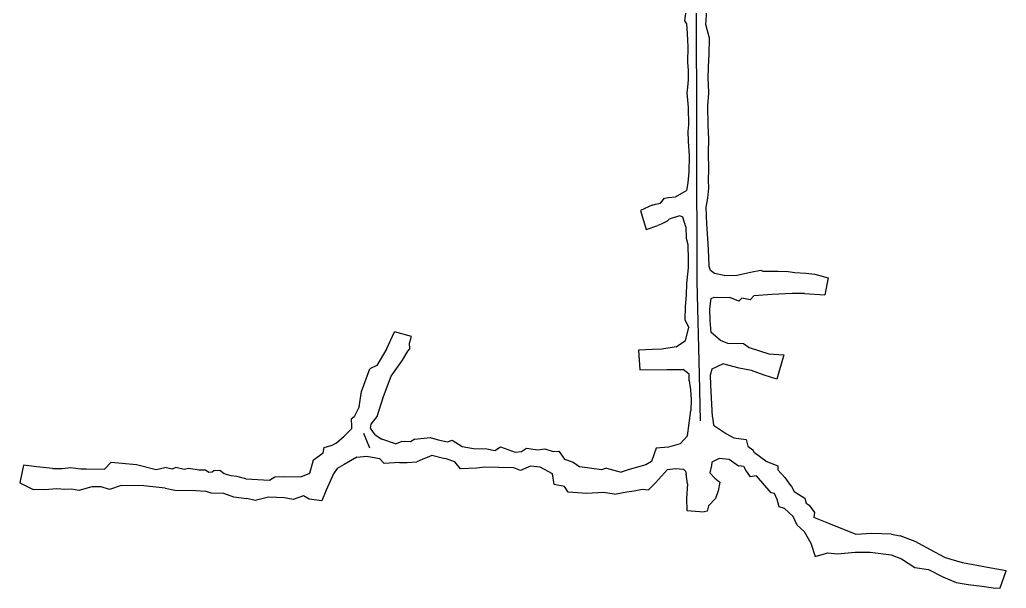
# Model space of a CAD drawing. Extents: x 539191 to 539403, y 4477602 to 4477860.
# Drawn here: x 539190.9 to 539403, y 4477602 to 4477724.1 of the extents above; entities that cross this region are included whole.
import ezdxf

# ---------------------------------------------------------------- set-up
doc = ezdxf.new("R2010")
doc.units = 0
doc.header["$MEASUREMENT"] = 0
doc.linetypes.add('DUZ', pattern=[500, 500])
doc.layers.add('GEOFENCE', color=80, linetype='DUZ')
doc.layers.add('KAT_1395', color=102, linetype='DUZ')

msp = doc.modelspace()

# ---------------------------------------------------------------- linework, layer by layer
at = {"layer": 'GEOFENCE', "linetype": 'Continuous'}
for p, q in [((539336.26, 4477747.55, 1397.11), (539336.48, 4477667.8, 1390.71)), ((539336.48, 4477667.8, 1390.71), (539336.95, 4477647.9, 1392.58)), ((539336.95, 4477647.9, 1392.58), (539337.19, 4477637.94, 1393.51))]:
    msp.add_line(p, q, dxfattribs=at)
at = {"layer": 'KAT_1395'}
for p, q in [((539334.06, 4477726.07, 1397.05), (539333.82, 4477723.87, 1396.91)), ((539338.41, 4477723.12, 1396.71), (539338.62, 4477726.12, 1397.12)), ((539333.82, 4477723.87, 1396.91), (539334.21, 4477723.28, 1396.66)), ((539334.21, 4477723.28, 1396.66), (539334.35, 4477721.21, 1396.45)), ((539339.19, 4477720.17, 1396.32), (539338.41, 4477723.12, 1396.71)), ((539334.35, 4477721.21, 1396.45), (539334.54, 4477718.31, 1396.03)), ((539334.54, 4477718.31, 1396.03), (539334.44, 4477714.99, 1395.47)), ((539339.12, 4477716.74, 1395.82), (539339.19, 4477720.17, 1396.32)), ((539338.97, 4477714.01, 1395.41), (539339.12, 4477716.74, 1395.82)), ((539334.44, 4477714.99, 1395.47), (539334.6, 4477713.19, 1395.18)), ((539338.92, 4477711.51, 1395.09), (539338.97, 4477714.01, 1395.41)), ((539334.6, 4477713.19, 1395.18), (539334.6, 4477711.24, 1395.12)), ((539334.6, 4477711.24, 1395.12), (539334.48, 4477709.62, 1395.02)), ((539338.96, 4477710.27, 1395.04), (539338.92, 4477711.51, 1395.09)), ((539339.02, 4477708.35, 1394.68), (539338.96, 4477710.27, 1395.04)), ((539334.48, 4477709.62, 1395.02), (539334.34, 4477708.44, 1394.76)), ((539334.34, 4477708.44, 1394.76), (539334.58, 4477705.25, 1394.3)), ((539338.84, 4477705.6, 1394.2), (539339.02, 4477708.35, 1394.68)), ((539338.88, 4477701.51, 1393.99), (539338.84, 4477705.6, 1394.2)), ((539334.58, 4477705.25, 1394.3), (539334.64, 4477701.55, 1394.12)), ((539334.64, 4477701.55, 1394.12), (539334.49, 4477700.13, 1393.73)), ((539339.06, 4477698.46, 1393.63), (539338.88, 4477701.51, 1393.99)), ((539334.49, 4477700.13, 1393.73), (539334.59, 4477698.04, 1393.51)), ((539334.59, 4477698.04, 1393.51), (539334.78, 4477694.9, 1393.16)), ((539338.97, 4477695.55, 1393.2), (539339.06, 4477698.46, 1393.63)), ((539334.78, 4477694.9, 1393.16), (539334.73, 4477691.43, 1392.71)), ((539339.01, 4477691.98, 1392.75), (539338.97, 4477695.55, 1393.2)), ((539334.73, 4477691.43, 1392.71), (539334.52, 4477689.12, 1392.26)), ((539338.94, 4477689.67, 1392.46), (539339.01, 4477691.98, 1392.75)), ((539334.52, 4477689.12, 1392.26), (539334.21, 4477687.44, 1392.27)), ((539339.05, 4477687.93, 1392.74), (539338.94, 4477689.67, 1392.46)), ((539331.88, 4477686.06, 1392), (539334.21, 4477687.44, 1392.27)), ((539338.81, 4477685.78, 1392.08), (539339.05, 4477687.93, 1392.74)), ((539326.86, 4477684.31, 1390), (539324.34, 4477683.12, 1389.5)), ((539326.86, 4477684.31, 1390), (539327.57, 4477684.47, 1390.75)), ((539327.57, 4477684.47, 1390.75), (539328.64, 4477684.7, 1391)), ((539328.64, 4477684.7, 1391), (539329.49, 4477685.79, 1391.5)), ((539329.49, 4477685.79, 1391.5), (539330.38, 4477685.94, 1391.8)), ((539330.38, 4477685.94, 1391.8), (539331.88, 4477686.06, 1392)), ((539338.47, 4477683.84, 1392.09), (539338.81, 4477685.78, 1392.08)), ((539324.34, 4477683.12, 1389.5), (539325.58, 4477679.03, 1389.5)), ((539338.57, 4477681.96, 1392.11), (539338.47, 4477683.84, 1392.09)), ((539328.79, 4477680.19, 1390.75), (539328.09, 4477679.89, 1390)), ((539330.08, 4477680.85, 1391), (539328.79, 4477680.19, 1390.75)), ((539330.54, 4477681.28, 1391.5), (539330.08, 4477680.85, 1391)), ((539331.35, 4477681.55, 1391.8), (539330.54, 4477681.28, 1391.5)), ((539332.81, 4477681.99, 1392), (539331.35, 4477681.55, 1391.8)), ((539333.48, 4477681.74, 1392.04), (539332.81, 4477681.99, 1392)), ((539334.1, 4477679.6, 1392.12), (539333.48, 4477681.74, 1392.04)), ((539338.6, 4477680.29, 1392.4), (539338.57, 4477681.96, 1392.11)), ((539338.9, 4477675.99, 1392.35), (539338.6, 4477680.29, 1392.4)), ((539325.58, 4477679.03, 1389.5), (539328.09, 4477679.89, 1390)), ((539334.1, 4477679.6, 1392.12), (539334.13, 4477677.17, 1392.45)), ((539334.13, 4477677.17, 1392.45), (539334.49, 4477675.82, 1392.42)), ((539334.49, 4477675.82, 1392.42), (539334.59, 4477672.46, 1392.61)), ((539339.05, 4477673.21, 1392.63), (539338.9, 4477675.99, 1392.35)), ((539334.59, 4477672.46, 1392.61), (539334.61, 4477670.85, 1392.82)), ((539339.11, 4477671.13, 1392.63), (539339.05, 4477673.21, 1392.63)), ((539334.61, 4477670.85, 1392.82), (539334.27, 4477667.46, 1392.69)), ((539339.42, 4477670.28, 1392.63), (539339.11, 4477671.13, 1392.63)), ((539340.23, 4477669.62, 1392.63), (539339.42, 4477670.28, 1392.63)), ((539342.31, 4477669.14, 1392.63), (539340.23, 4477669.62, 1392.63)), ((539345.16, 4477669.26, 1392.63), (539348, 4477669.91, 1393.07)), ((539348, 4477669.91, 1393.07), (539350.2, 4477670.31, 1393.07)), ((539350.2, 4477670.31, 1393.07), (539350.68, 4477670.08, 1393.07)), ((539350.68, 4477670.08, 1393.07), (539353.88, 4477670.1, 1393.15)), ((539353.88, 4477670.1, 1393.15), (539356.11, 4477670.01, 1393.26)), ((539356.11, 4477670.01, 1393.26), (539357.55, 4477669.82, 1393.41)), ((539357.55, 4477669.82, 1393.41), (539359.9, 4477669.7, 1393.48)), ((539359.9, 4477669.7, 1393.48), (539361.81, 4477669.45, 1393.54)), ((539361.81, 4477669.45, 1393.54), (539364.72, 4477668.64, 1393.45)), ((539334.27, 4477667.46, 1392.69), (539334.18, 4477664.93, 1392.69)), ((539342.31, 4477669.14, 1392.63), (539345.16, 4477669.26, 1392.63)), ((539364.72, 4477668.64, 1393.45), (539364.01, 4477665.01, 1393.45)), ((539352.66, 4477665.12, 1393.07), (539348.69, 4477664.77, 1393.07)), ((539356.95, 4477665.34, 1393.26), (539352.66, 4477665.12, 1393.07)), ((539359.58, 4477665.28, 1393.4), (539356.95, 4477665.34, 1393.26)), ((539359.58, 4477665.28, 1393.4), (539364.01, 4477665.01, 1393.45)), ((539334.18, 4477664.93, 1392.69), (539333.97, 4477662.49, 1392.56)), ((539339.27, 4477662.04, 1392.63), (539339.52, 4477664.24, 1392.63)), ((539339.52, 4477664.24, 1392.63), (539340.19, 4477664.54, 1392.63)), ((539340.19, 4477664.54, 1392.63), (539343.52, 4477664.46, 1392.63)), ((539345.52, 4477663.67, 1392.63), (539343.52, 4477664.46, 1392.63)), ((539346.15, 4477664.3, 1392.63), (539345.52, 4477663.67, 1392.63)), ((539347.9, 4477663.96, 1392.63), (539346.15, 4477664.3, 1392.63)), ((539348.69, 4477664.77, 1393.07), (539347.9, 4477663.96, 1392.63)), ((539333.97, 4477662.49, 1392.56), (539333.88, 4477659.67, 1392.76)), ((539339.29, 4477659.47, 1392.63), (539339.27, 4477662.04, 1392.63)), ((539333.88, 4477659.67, 1392.76), (539334.73, 4477658.01, 1392.75)), ((539339.54, 4477656.94, 1392.73), (539339.29, 4477659.47, 1392.63)), ((539269.79, 4477653.47, 1396.94), (539271.43, 4477657.1, 1396.94)), ((539275.07, 4477656.08, 1396.94), (539271.43, 4477657.1, 1396.94)), ((539334.04, 4477655.18, 1393.4), (539334.73, 4477658.01, 1392.75)), ((539341.51, 4477655.3, 1392.8), (539339.54, 4477656.94, 1392.73)), ((539274.69, 4477654.62, 1396.94), (539275.07, 4477656.08, 1396.94)), ((539274.75, 4477653.43, 1396.94), (539274.69, 4477654.62, 1396.94)), ((539332.04, 4477653.85, 1393.4), (539334.04, 4477655.18, 1393.4)), ((539341.51, 4477655.3, 1392.8), (539343.05, 4477654.63, 1393)), ((539343.05, 4477654.63, 1393), (539346.49, 4477654.55, 1393)), ((539346.49, 4477654.55, 1393), (539347.68, 4477653.71, 1393)), ((539269.79, 4477653.47, 1396.94), (539267.62, 4477649.81, 1396.97)), ((539273.15, 4477651, 1396.94), (539274.34, 4477652.9, 1396.94)), ((539274.34, 4477652.9, 1396.94), (539274.75, 4477653.43, 1396.94)), ((539326.92, 4477653.3, 1393.4), (539323.92, 4477653.16, 1393.4)), ((539323.92, 4477653.16, 1393.4), (539324.18, 4477648.93, 1393.4)), ((539328.95, 4477653.36, 1393.4), (539326.92, 4477653.3, 1393.4)), ((539332.04, 4477653.85, 1393.4), (539328.95, 4477653.36, 1393.4)), ((539347.68, 4477653.71, 1393), (539351.93, 4477652.37, 1393)), ((539270.75, 4477647.54, 1397.23), (539273.15, 4477651, 1396.94)), ((539351.93, 4477652.37, 1393), (539355.14, 4477652.14, 1393)), ((539355.14, 4477652.14, 1393), (539353.69, 4477646.93, 1393)), ((539264.36, 4477644.22, 1397.18), (539266.13, 4477649.11, 1397.22)), ((539267.62, 4477649.81, 1396.97), (539266.13, 4477649.11, 1397.22)), ((539324.18, 4477648.93, 1393.4), (539330.08, 4477649, 1393.4)), ((539330.08, 4477649, 1393.4), (539333.49, 4477649.01, 1393.4)), ((539334.79, 4477647.97, 1393.4), (539333.49, 4477649.01, 1393.4)), ((539339.41, 4477647.83, 1393.48), (539339.78, 4477649.13, 1393.2)), ((539339.78, 4477649.13, 1393.2), (539342.04, 4477650.19, 1392.86)), ((539345.57, 4477649.27, 1393), (539342.04, 4477650.19, 1392.86)), ((539348.2, 4477648.78, 1393), (539345.57, 4477649.27, 1393)), ((539350.95, 4477647.78, 1393), (539348.2, 4477648.78, 1393)), ((539269.08, 4477643.18, 1397.17), (539270.75, 4477647.54, 1397.23)), ((539334.78, 4477646.57, 1393.39), (539334.79, 4477647.97, 1393.4)), ((539334.78, 4477646.57, 1393.39), (539335.07, 4477644.62, 1393.39)), ((539339.45, 4477645.58, 1393.39), (539339.41, 4477647.83, 1393.48)), ((539353.69, 4477646.93, 1393), (539350.95, 4477647.78, 1393)), ((539263.83, 4477640.94, 1397.5), (539264.36, 4477644.22, 1397.18)), ((539335.07, 4477644.62, 1393.39), (539335.26, 4477642.47, 1393.39)), ((539339.81, 4477638.78, 1393.7), (539339.45, 4477645.58, 1393.39)), ((539267.69, 4477638.87, 1397.5), (539269.08, 4477643.18, 1397.17)), ((539335.26, 4477642.47, 1393.39), (539335.2, 4477640.19, 1393.59)), ((539263.83, 4477640.94, 1397.5), (539262.81, 4477638.81, 1397.5)), ((539334.45, 4477634.75, 1393.7), (539335.2, 4477640.19, 1393.59)), ((539262.81, 4477638.81, 1397.5), (539262.12, 4477638.32, 1397.59)), ((539262.12, 4477638.32, 1397.59), (539262.22, 4477636.9, 1397.52)), ((539266.4, 4477637.2, 1397.5), (539267.69, 4477638.87, 1397.5)), ((539339.81, 4477638.78, 1393.7), (539340.02, 4477637.04, 1393.7)), ((539260.65, 4477634.65, 1397.24), (539262.19, 4477636.23, 1397.41)), ((539262.22, 4477636.9, 1397.52), (539262.19, 4477636.23, 1397.41)), ((539266.29, 4477636.38, 1397.27), (539266.4, 4477637.2, 1397.5)), ((539267.27, 4477634.91, 1397.04), (539266.29, 4477636.38, 1397.27)), ((539340.02, 4477637.04, 1393.7), (539342.87, 4477635.16, 1393.58)), ((539258.99, 4477633.2, 1397.2), (539260.65, 4477634.65, 1397.24)), ((539266.12, 4477632.07, 1400.99), (539264.88, 4477635.19, 1400.79)), ((539267.27, 4477634.91, 1397.04), (539268.73, 4477634.03, 1396.96)), ((539271.67, 4477633.03, 1396.64), (539268.73, 4477634.03, 1396.96)), ((539271.67, 4477633.03, 1396.64), (539272.94, 4477633.48, 1396.34)), ((539274.9, 4477633.44, 1396.16), (539272.94, 4477633.48, 1396.34)), ((539275.85, 4477633.97, 1396.03), (539274.9, 4477633.44, 1396.16)), ((539275.85, 4477633.97, 1396.03), (539279.15, 4477634.36, 1395.14)), ((539279.15, 4477634.36, 1395.14), (539280.83, 4477633.83, 1395.14)), ((539280.83, 4477633.83, 1395.14), (539282.86, 4477633.42, 1395.14)), ((539282.86, 4477633.42, 1395.14), (539283.85, 4477633.78, 1395.14)), ((539283.85, 4477633.78, 1395.14), (539286, 4477632.44, 1395.14)), ((539332.88, 4477632.98, 1393.71), (539334.45, 4477634.75, 1393.7)), ((539342.87, 4477635.16, 1393.58), (539344.4, 4477634.26, 1393.56)), ((539344.4, 4477634.26, 1393.56), (539347.04, 4477633.9, 1393.53)), ((539347.04, 4477633.9, 1393.53), (539347.46, 4477632.49, 1393.51)), ((539256.1, 4477631.1, 1397.31), (539256.36, 4477632.2, 1397.34)), ((539256.36, 4477632.2, 1397.34), (539258.04, 4477632.71, 1397.31)), ((539258.04, 4477632.71, 1397.31), (539258.99, 4477633.2, 1397.2)), ((539286, 4477632.44, 1395.14), (539288.47, 4477632, 1395.15)), ((539288.47, 4477632, 1395.15), (539291.27, 4477631.95, 1394.95)), ((539291.27, 4477631.95, 1394.95), (539293.02, 4477631.57, 1394.92)), ((539293.02, 4477631.57, 1394.92), (539294.27, 4477632.36, 1394.92)), ((539294.27, 4477632.36, 1394.92), (539297.37, 4477631.22, 1394.86)), ((539297.37, 4477631.22, 1394.86), (539298.76, 4477631.35, 1394.8)), ((539298.76, 4477631.35, 1394.8), (539299.86, 4477632.1, 1394.75)), ((539299.86, 4477632.1, 1394.75), (539302.24, 4477631.74, 1394.61)), ((539302.24, 4477631.74, 1394.61), (539303.77, 4477631.9, 1394.56)), ((539303.77, 4477631.9, 1394.56), (539305.54, 4477631.34, 1394.75)), ((539305.54, 4477631.34, 1394.75), (539306.77, 4477631.42, 1394.77)), ((539306.77, 4477631.42, 1394.77), (539307.99, 4477629.72, 1394.72)), ((539327.75, 4477632.05, 1393.7), (539326.72, 4477629.23, 1394.14)), ((539330.37, 4477632.3, 1393.84), (539327.75, 4477632.05, 1393.7)), ((539332.88, 4477632.98, 1393.71), (539330.37, 4477632.3, 1393.84)), ((539347.46, 4477632.49, 1393.51), (539348.51, 4477631.72, 1393.65)), ((539348.83, 4477631.04, 1393.54), (539348.51, 4477631.72, 1393.65)), ((539253.23, 4477626.69, 1397.05), (539254, 4477629.56, 1397.22)), ((539254, 4477629.56, 1397.22), (539256.1, 4477631.1, 1397.31)), ((539263.38, 4477630.17, 1397.38), (539260.63, 4477628.57, 1397.45)), ((539263.38, 4477630.17, 1397.38), (539265.53, 4477630.35, 1397.28)), ((539265.53, 4477630.35, 1397.28), (539268.24, 4477629.85, 1397)), ((539269.24, 4477628.78, 1396.83), (539268.24, 4477629.85, 1397)), ((539274.14, 4477628.98, 1396.15), (539276.28, 4477629.16, 1395.94)), ((539277.41, 4477629.62, 1395.91), (539276.28, 4477629.16, 1395.94)), ((539278.94, 4477630.31, 1395.75), (539277.41, 4477629.62, 1395.91)), ((539279.51, 4477630.5, 1395.14), (539278.94, 4477630.31, 1395.75)), ((539282, 4477629.84, 1395.14), (539279.51, 4477630.5, 1395.14)), ((539282.55, 4477629.77, 1395.14), (539282, 4477629.84, 1395.14)), ((539284.45, 4477629.1, 1395.14), (539282.55, 4477629.77, 1395.14)), ((539285.65, 4477627.66, 1395.15), (539284.45, 4477629.1, 1395.14)), ((539307.99, 4477629.72, 1394.72), (539309.87, 4477629.08, 1394.74)), ((539309.87, 4477629.08, 1394.74), (539311.3, 4477628.04, 1394.85)), ((539326.72, 4477629.23, 1394.14), (539325.51, 4477628.48, 1394.09)), ((539339.7, 4477629.08, 1393.7), (539339.58, 4477628.38, 1393.6)), ((539341.27, 4477629.82, 1393.65), (539339.7, 4477629.08, 1393.7)), ((539343.4, 4477629.67, 1393.63), (539341.27, 4477629.82, 1393.65)), ((539345.42, 4477628.22, 1393.53), (539343.4, 4477629.67, 1393.63)), ((539351.3, 4477629.29, 1393.54), (539348.83, 4477631.04, 1393.54)), ((539351.3, 4477629.29, 1393.54), (539353.87, 4477628.29, 1393.54)), ((539191.65, 4477628.39, 1391.61), (539190.86, 4477624.59, 1391.55)), ((539194.57, 4477628.07, 1391.72), (539191.65, 4477628.39, 1391.61)), ((539197.89, 4477627.72, 1391.71), (539194.57, 4477628.07, 1391.72)), ((539197.89, 4477627.72, 1391.71), (539199.99, 4477627.67, 1391.98)), ((539199.99, 4477627.67, 1391.98), (539201.83, 4477627.89, 1392.16)), ((539201.83, 4477627.89, 1392.16), (539204.01, 4477627.63, 1392.41)), ((539204.01, 4477627.63, 1392.41), (539205.15, 4477627.62, 1392.61)), ((539205.15, 4477627.62, 1392.61), (539209.12, 4477627.57, 1392.41)), ((539209.12, 4477627.57, 1392.41), (539210.54, 4477629.04, 1392.71)), ((539210.54, 4477629.04, 1392.71), (539215.94, 4477628.57, 1392.72)), ((539215.94, 4477628.57, 1392.72), (539220.23, 4477627.51, 1393.05)), ((539220.23, 4477627.51, 1393.05), (539222.03, 4477627.94, 1393.25)), ((539223.65, 4477627.57, 1393.34), (539222.03, 4477627.94, 1393.25)), ((539224.41, 4477627.89, 1393.38), (539223.65, 4477627.57, 1393.34)), ((539226.21, 4477627.48, 1393.67), (539224.41, 4477627.89, 1393.38)), ((539227.25, 4477627.69, 1394.01), (539226.21, 4477627.48, 1393.67)), ((539229.48, 4477627.33, 1394.41), (539227.25, 4477627.69, 1394.01)), ((539230.81, 4477627.35, 1394.58), (539229.48, 4477627.33, 1394.41)), ((539231.55, 4477626.82, 1394.7), (539230.81, 4477627.35, 1394.58)), ((539232.6, 4477627.18, 1394.83), (539232.26, 4477626.91, 1394.8)), ((539233.88, 4477627.3, 1394.89), (539232.6, 4477627.18, 1394.83)), ((539234.84, 4477626.56, 1395.46), (539233.88, 4477627.3, 1394.89)), ((539259.15, 4477627.67, 1397.31), (539258.35, 4477626.54, 1397.3)), ((539260.63, 4477628.57, 1397.45), (539259.15, 4477627.67, 1397.31)), ((539272.55, 4477628.98, 1396.33), (539269.24, 4477628.78, 1396.83)), ((539272.55, 4477628.98, 1396.33), (539274.14, 4477628.98, 1396.15)), ((539289.14, 4477627.78, 1395.15), (539285.65, 4477627.66, 1395.15)), ((539290.9, 4477628.01, 1394.99), (539289.14, 4477627.78, 1395.15)), ((539293.85, 4477627.91, 1394.92), (539290.9, 4477628.01, 1394.99)), ((539297.12, 4477627.87, 1394.86), (539293.85, 4477627.91, 1394.92)), ((539298.52, 4477627.28, 1394.8), (539297.12, 4477627.87, 1394.86)), ((539300.72, 4477628.22, 1394.63), (539298.52, 4477627.28, 1394.8)), ((539302.74, 4477627.96, 1394.56), (539300.72, 4477628.22, 1394.63)), ((539305.42, 4477626.54, 1394.7), (539302.74, 4477627.96, 1394.56)), ((539315.95, 4477627.42, 1394.4), (539311.3, 4477628.04, 1394.85)), ((539317.03, 4477627.79, 1394.4), (539315.95, 4477627.42, 1394.4)), ((539317.03, 4477627.79, 1394.4), (539320.16, 4477626.88, 1394.44)), ((539321.9, 4477627.46, 1394.29), (539320.16, 4477626.88, 1394.44)), ((539325.51, 4477628.48, 1394.09), (539321.9, 4477627.46, 1394.29)), ((539327.54, 4477624.61, 1394.02), (539330.13, 4477627.46, 1393.9)), ((539330.13, 4477627.46, 1393.9), (539331.87, 4477627.72, 1393.75)), ((539331.87, 4477627.72, 1393.75), (539333.57, 4477627.55, 1393.7)), ((539333.57, 4477627.55, 1393.7), (539334.05, 4477627.1, 1393.76)), ((539334.05, 4477627.1, 1393.76), (539334.15, 4477626.5, 1393.7)), ((539339.58, 4477628.38, 1393.6), (539339.23, 4477626.8, 1393.6)), ((539345.98, 4477628.24, 1393.55), (539345.42, 4477628.22, 1393.53)), ((539345.98, 4477628.24, 1393.55), (539346.5, 4477628.18, 1393.54)), ((539346.5, 4477628.18, 1393.54), (539347.04, 4477627.13, 1393.54)), ((539347.04, 4477627.13, 1393.54), (539347.95, 4477625.93, 1393.54)), ((539353.87, 4477628.29, 1393.54), (539353.91, 4477627.42, 1393.54)), ((539353.91, 4477627.42, 1393.54), (539355.41, 4477625.75, 1393.54)), ((539232.26, 4477626.91, 1394.8), (539231.55, 4477626.82, 1394.7)), ((539236.3, 4477626.13, 1395.5), (539234.84, 4477626.56, 1395.46)), ((539237.55, 4477625.95, 1395.82), (539236.3, 4477626.13, 1395.5)), ((539239.5, 4477625.48, 1395.86), (539237.55, 4477625.95, 1395.82)), ((539239.5, 4477625.48, 1395.86), (539244.57, 4477625.16, 1396.58)), ((539244.57, 4477625.16, 1396.58), (539245.69, 4477625.88, 1396.79)), ((539245.69, 4477625.88, 1396.79), (539247.73, 4477625.95, 1396.99)), ((539247.73, 4477625.95, 1396.99), (539251.28, 4477625.94, 1397.11)), ((539251.28, 4477625.94, 1397.11), (539253.23, 4477626.69, 1397.05)), ((539258.35, 4477626.54, 1397.3), (539256.72, 4477623.04, 1397.3)), ((539305.75, 4477624.27, 1394.91), (539305.42, 4477626.54, 1394.7)), ((539334.43, 4477624.42, 1393.66), (539334.15, 4477626.5, 1393.7)), ((539339.23, 4477626.8, 1393.6), (539340.35, 4477625.6, 1393.6)), ((539340.35, 4477625.6, 1393.6), (539341.42, 4477624.78, 1393.6)), ((539349.26, 4477626.13, 1393.54), (539347.95, 4477625.93, 1393.54)), ((539352.47, 4477622.47, 1393.54), (539349.26, 4477626.13, 1393.54)), ((539355.41, 4477625.75, 1393.54), (539356.41, 4477624.36, 1393.54)), ((539190.86, 4477624.59, 1391.55), (539193.73, 4477623.19, 1391.83)), ((539196.23, 4477623.09, 1391.91), (539193.73, 4477623.19, 1391.83)), ((539198.84, 4477623.3, 1391.97), (539196.23, 4477623.09, 1391.91)), ((539200.55, 4477623.16, 1391.94), (539198.84, 4477623.3, 1391.97)), ((539201.99, 4477623.29, 1392.23), (539200.55, 4477623.16, 1391.94)), ((539203.54, 4477622.99, 1392.28), (539201.99, 4477623.29, 1392.23)), ((539206.39, 4477623.74, 1392.42), (539203.54, 4477622.99, 1392.28)), ((539208.36, 4477623.76, 1392.64), (539206.39, 4477623.74, 1392.42)), ((539210.15, 4477623.17, 1392.65), (539208.36, 4477623.76, 1392.64)), ((539212.69, 4477624.02, 1392.63), (539210.15, 4477623.17, 1392.65)), ((539217.58, 4477623.96, 1392.84), (539212.69, 4477624.02, 1392.63)), ((539222.13, 4477623.5, 1393.19), (539217.58, 4477623.96, 1392.84)), ((539222.13, 4477623.5, 1393.19), (539224.2, 4477623.03, 1393.54)), ((539224.2, 4477623.03, 1393.54), (539228.66, 4477622.95, 1394.21)), ((539228.66, 4477622.95, 1394.21), (539230.9, 4477622.83, 1394.54)), ((539230.9, 4477622.83, 1394.54), (539231.99, 4477622.44, 1394.63)), ((539256.72, 4477623.04, 1397.3), (539255.84, 4477620.78, 1397.3)), ((539307.98, 4477623.8, 1394.7), (539305.75, 4477624.27, 1394.91)), ((539308.77, 4477622.62, 1394.6), (539307.98, 4477623.8, 1394.7)), ((539318.72, 4477622.19, 1394.4), (539321.4, 4477622.68, 1394.38)), ((539321.4, 4477622.68, 1394.38), (539322.98, 4477622.92, 1394.35)), ((539322.98, 4477622.92, 1394.35), (539324.8, 4477623.28, 1394.3)), ((539324.8, 4477623.28, 1394.3), (539326.05, 4477623.14, 1394.15)), ((539326.05, 4477623.14, 1394.15), (539327.54, 4477624.61, 1394.02)), ((539334.43, 4477624.42, 1393.66), (539334.26, 4477621.25, 1393.66)), ((539341.04, 4477622.92, 1393.6), (539340.45, 4477621.22, 1393.6)), ((539341.42, 4477624.78, 1393.6), (539341.04, 4477622.92, 1393.6)), ((539356.41, 4477624.36, 1393.54), (539356.83, 4477623.86, 1393.8)), ((539356.83, 4477623.86, 1393.8), (539357.41, 4477622.77, 1393.89)), ((539357.41, 4477622.77, 1393.89), (539359.68, 4477621.36, 1394)), ((539231.99, 4477622.44, 1394.63), (539234.66, 4477622.38, 1395.26)), ((539234.66, 4477622.38, 1395.26), (539236.84, 4477621.59, 1395.63)), ((539236.84, 4477621.59, 1395.63), (539239.7, 4477621.23, 1395.86)), ((539241.47, 4477620.83, 1396.2), (539239.7, 4477621.23, 1395.86)), ((539244.39, 4477621.51, 1396.46), (539241.47, 4477620.83, 1396.2)), ((539247.83, 4477621.4, 1396.81), (539244.39, 4477621.51, 1396.46)), ((539249.63, 4477621.01, 1396.94), (539247.83, 4477621.4, 1396.81)), ((539251.86, 4477621.81, 1397.18), (539249.63, 4477621.01, 1396.94)), ((539253.09, 4477621.1, 1397.3), (539251.86, 4477621.81, 1397.18)), ((539255.84, 4477620.78, 1397.3), (539253.09, 4477621.1, 1397.3)), ((539312.84, 4477622.33, 1394.4), (539308.77, 4477622.62, 1394.6)), ((539316.29, 4477622.54, 1394.4), (539312.84, 4477622.33, 1394.4)), ((539318.72, 4477622.19, 1394.4), (539316.29, 4477622.54, 1394.4)), ((539334.26, 4477621.25, 1393.66), (539334.32, 4477618.65, 1393.66)), ((539340.45, 4477621.22, 1393.6), (539339, 4477619.71, 1393.6)), ((539353.14, 4477622.35, 1393.54), (539352.47, 4477622.47, 1393.54)), ((539353.74, 4477621.06, 1393.54), (539353.14, 4477622.35, 1393.54)), ((539354.13, 4477619.5, 1393.54), (539353.74, 4477621.06, 1393.54)), ((539359.68, 4477621.36, 1394), (539359.95, 4477620.26, 1394.11)), ((539334.32, 4477618.65, 1393.66), (539338.07, 4477618.37, 1393.66)), ((539338.66, 4477618.5, 1393.6), (539338.07, 4477618.37, 1393.66)), ((539339, 4477619.71, 1393.6), (539338.66, 4477618.5, 1393.6)), ((539355.3, 4477619.08, 1393.9), (539354.13, 4477619.5, 1393.54)), ((539357.18, 4477617.39, 1394.03), (539355.3, 4477619.08, 1393.9)), ((539359.95, 4477620.26, 1394.11), (539360.59, 4477619.8, 1394.16)), ((539360.59, 4477619.8, 1394.16), (539361.76, 4477618.23, 1394.14)), ((539358.03, 4477615.55, 1394.04), (539357.18, 4477617.39, 1394.03)), ((539361.76, 4477618.23, 1394.14), (539361.62, 4477617.18, 1394.3)), ((539364.84, 4477615.85, 1394.75), (539361.62, 4477617.18, 1394.3)), ((539359.51, 4477614.16, 1394.41), (539358.03, 4477615.55, 1394.04)), ((539370.72, 4477613.55, 1395.27), (539364.84, 4477615.85, 1394.75)), ((539359.51, 4477614.16, 1394.41), (539360.94, 4477611.63, 1394.43)), ((539374.06, 4477613.7, 1394.95), (539370.72, 4477613.55, 1395.27)), ((539378.33, 4477613.59, 1394.98), (539374.06, 4477613.7, 1394.95)), ((539378.33, 4477613.59, 1394.98), (539380.17, 4477613.2, 1395.14)), ((539383.41, 4477612.01, 1395.28), (539380.17, 4477613.2, 1395.14)), ((539360.94, 4477611.63, 1394.43), (539361.88, 4477608.82, 1394.43)), ((539387.64, 4477609.73, 1395.38), (539383.41, 4477612.01, 1395.28)), ((539361.88, 4477608.82, 1394.43), (539364.62, 4477609.59, 1395.09)), ((539364.62, 4477609.59, 1395.09), (539366.72, 4477609.37, 1395.23)), ((539366.72, 4477609.37, 1395.23), (539370.52, 4477609.69, 1395.32)), ((539370.52, 4477609.69, 1395.32), (539373.76, 4477609.73, 1395.34)), ((539373.76, 4477609.73, 1395.34), (539378.22, 4477609.16, 1395.28)), ((539378.22, 4477609.16, 1395.28), (539380.45, 4477608.28, 1395.28)), ((539380.45, 4477608.28, 1395.28), (539383.35, 4477606.44, 1395.38)), ((539389.9, 4477608.5, 1395.06), (539387.64, 4477609.73, 1395.38)), ((539393.57, 4477607.44, 1394.95), (539389.9, 4477608.5, 1395.06)), ((539383.35, 4477606.44, 1395.38), (539386.26, 4477606.02, 1395.38)), ((539386.26, 4477606.02, 1395.38), (539389.39, 4477604.39, 1395.12)), ((539398.94, 4477606.42, 1395.3), (539393.57, 4477607.44, 1394.95)), ((539403, 4477605.74, 1395.3), (539398.94, 4477606.42, 1395.3)), ((539401.65, 4477602.04, 1395.25), (539403, 4477605.74, 1395.3)), ((539389.39, 4477604.39, 1395.12), (539392.23, 4477603.19, 1395.09)), ((539392.23, 4477603.19, 1395.09), (539394.82, 4477602.81, 1394.89)), ((539394.82, 4477602.81, 1394.89), (539397.8, 4477602.42, 1395.22)), ((539397.8, 4477602.42, 1395.22), (539400.66, 4477601.97, 1395.24)), ((539400.66, 4477601.97, 1395.24), (539401.65, 4477602.04, 1395.25))]:
    msp.add_line(p, q, dxfattribs=at)

doc.saveas('drawing.dxf')
